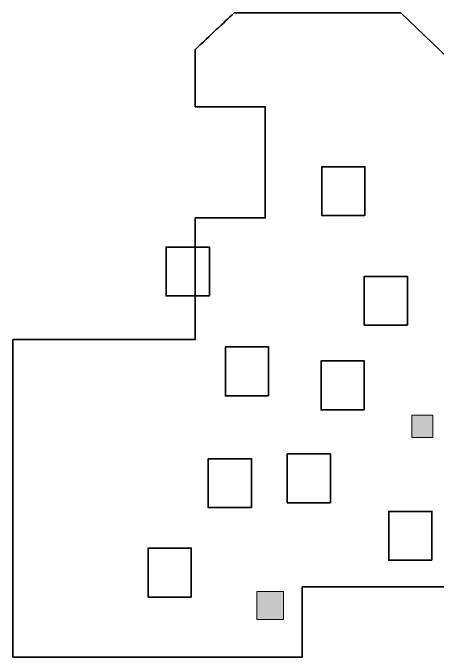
# Model space of a CAD drawing. Header units: inches. Extents: x 410 to 595, y 335 to 497.
# Drawn here: x 410 to 517, y 335 to 497.3 of the extents above; entities that cross this region are included whole.
import ezdxf

# ---------------------------------------------------------------- set-up
doc = ezdxf.new("R2010")
doc.units = ezdxf.units.IN
doc.header["$MEASUREMENT"] = 0
for name, color, linetype in [('Layer 4', 7, 'Continuous'), ('pillars', 7, 'Continuous'), ('racks', 7, 'Continuous')]:
    doc.layers.add(name, color=color, linetype=linetype)

# ---------------------------------------------------------------- blocks, each defined once
blk = doc.blocks.new('block 8')
at = {"layer": 'pillars', "lineweight": 0}
blk.add_lwpolyline([(478.22, 344.51), (471.53, 344.51), (471.53, 351.56), (478.22, 351.56), (478.22, 344.51)], dxfattribs=at)
blk = doc.blocks.new('block 7')
at = {"layer": 'pillars'}
blk.add_blockref('block 8', (0, 0), dxfattribs=at)
blk = doc.blocks.new('block 10')
at = {"layer": 'pillars', "lineweight": 0}
blk.add_lwpolyline([(478.22, 344.51), (471.53, 344.51), (471.53, 351.56), (478.22, 351.56), (478.22, 344.51)], dxfattribs=at)
blk = doc.blocks.new('block 11')
at = {"layer": 'pillars', "true_color": 0x231f20}
h = blk.add_hatch(color=250, dxfattribs=at)
h.dxf.hatch_style = 2
h.paths.add_polyline_path([(478.22, 344.51), (471.53, 344.51), (471.53, 351.56), (478.22, 351.56)])
at = {"layer": 'pillars', "lineweight": 0}
blk.add_lwpolyline([(478.22, 344.51), (471.53, 344.51), (471.53, 351.56), (478.22, 351.56), (478.22, 344.51), (478.22, 344.51)], dxfattribs=at)
blk = doc.blocks.new('block 9')
at = {"layer": 'pillars'}
for name in ['block 10', 'block 11']:
    blk.add_blockref(name, (0, 0), dxfattribs=at)
blk = doc.blocks.new('block 13')
at = {"layer": 'pillars', "lineweight": 0}
blk.add_lwpolyline([(515.94, 395.97), (510.65, 395.97), (510.65, 390.33), (515.94, 390.33), (515.94, 395.97)], dxfattribs=at)
blk = doc.blocks.new('block 12')
at = {"layer": 'pillars'}
blk.add_blockref('block 13', (0, 0), dxfattribs=at)
blk = doc.blocks.new('block 15')
at = {"layer": 'pillars', "lineweight": 0}
blk.add_lwpolyline([(515.94, 395.97), (510.65, 395.97), (510.65, 390.33), (515.94, 390.33), (515.94, 395.97)], dxfattribs=at)
blk = doc.blocks.new('block 16')
at = {"layer": 'pillars', "true_color": 0x231f20}
h = blk.add_hatch(color=250, dxfattribs=at)
h.dxf.hatch_style = 2
h.paths.add_polyline_path([(515.94, 395.97), (510.65, 395.97), (510.65, 390.33), (515.94, 390.33)])
at = {"layer": 'pillars', "lineweight": 0}
blk.add_lwpolyline([(515.94, 395.97), (510.65, 395.97), (510.65, 390.33), (515.94, 390.33), (515.94, 395.97), (515.94, 395.97)], dxfattribs=at)
blk = doc.blocks.new('block 14')
at = {"layer": 'pillars'}
for name in ['block 15', 'block 16']:
    blk.add_blockref(name, (0, 0), dxfattribs=at)
blk = doc.blocks.new('block 21')
at = {"layer": 'racks', "color": 250, "lineweight": 35, "true_color": 0x221e1f}
blk.add_lwpolyline([(490.1, 373.9), (479.2, 373.9), (479.2, 386.22), (490.1, 386.22), (490.1, 373.9)], dxfattribs=at)
blk = doc.blocks.new('block 20')
at = {"layer": 'racks'}
blk.add_blockref('block 21', (0, 0), dxfattribs=at)
blk = doc.blocks.new('block 19')
at = {"layer": 'racks'}
blk.add_blockref('block 20', (0, 0), dxfattribs=at)
blk = doc.blocks.new('block 18')
at = {"layer": 'racks'}
blk.add_blockref('block 19', (0, 0), dxfattribs=at)
blk = doc.blocks.new('block 17')
at = {"layer": 'racks'}
blk.add_blockref('block 18', (0, 0), dxfattribs=at)
blk = doc.blocks.new('block 31')
at = {"layer": 'racks', "color": 250, "lineweight": 35, "true_color": 0x221e1f}
blk.add_lwpolyline([(459.55, 426.02), (448.65, 426.02), (448.65, 438.34), (459.55, 438.34), (459.55, 426.02)], dxfattribs=at)
blk = doc.blocks.new('block 30')
at = {"layer": 'racks'}
blk.add_blockref('block 31', (0, 0), dxfattribs=at)
blk = doc.blocks.new('block 29')
at = {"layer": 'racks'}
blk.add_blockref('block 30', (0, 0), dxfattribs=at)
blk = doc.blocks.new('block 28')
at = {"layer": 'racks'}
blk.add_blockref('block 29', (0, 0), dxfattribs=at)
blk = doc.blocks.new('block 27')
at = {"layer": 'racks'}
blk.add_blockref('block 28', (0, 0), dxfattribs=at)
blk = doc.blocks.new('block 36')
at = {"layer": 'racks', "color": 250, "lineweight": 35, "true_color": 0x221e1f}
blk.add_lwpolyline([(474.49, 400.83), (463.59, 400.83), (463.59, 413.16), (474.49, 413.16), (474.49, 400.83)], dxfattribs=at)
blk = doc.blocks.new('block 35')
at = {"layer": 'racks'}
blk.add_blockref('block 36', (0, 0), dxfattribs=at)
blk = doc.blocks.new('block 34')
at = {"layer": 'racks'}
blk.add_blockref('block 35', (0, 0), dxfattribs=at)
blk = doc.blocks.new('block 33')
at = {"layer": 'racks'}
blk.add_blockref('block 34', (0, 0), dxfattribs=at)
blk = doc.blocks.new('block 32')
at = {"layer": 'racks'}
blk.add_blockref('block 33', (0, 0), dxfattribs=at)
blk = doc.blocks.new('block 41')
at = {"layer": 'racks', "color": 250, "lineweight": 35, "true_color": 0x221e1f}
blk.add_lwpolyline([(498.62, 397.3), (487.72, 397.3), (487.72, 409.62), (498.62, 409.62), (498.62, 397.3)], dxfattribs=at)
blk = doc.blocks.new('block 40')
at = {"layer": 'racks'}
blk.add_blockref('block 41', (0, 0), dxfattribs=at)
blk = doc.blocks.new('block 39')
at = {"layer": 'racks'}
blk.add_blockref('block 40', (0, 0), dxfattribs=at)
blk = doc.blocks.new('block 38')
at = {"layer": 'racks'}
blk.add_blockref('block 39', (0, 0), dxfattribs=at)
blk = doc.blocks.new('block 37')
at = {"layer": 'racks'}
blk.add_blockref('block 38', (0, 0), dxfattribs=at)
blk = doc.blocks.new('block 46')
at = {"layer": 'racks', "color": 250, "lineweight": 35, "true_color": 0x221e1f}
blk.add_lwpolyline([(470.19, 372.66), (459.29, 372.66), (459.29, 384.98), (470.19, 384.98), (470.19, 372.66)], dxfattribs=at)
blk = doc.blocks.new('block 45')
at = {"layer": 'racks'}
blk.add_blockref('block 46', (0, 0), dxfattribs=at)
blk = doc.blocks.new('block 44')
at = {"layer": 'racks'}
blk.add_blockref('block 45', (0, 0), dxfattribs=at)
blk = doc.blocks.new('block 43')
at = {"layer": 'racks'}
blk.add_blockref('block 44', (0, 0), dxfattribs=at)
blk = doc.blocks.new('block 42')
at = {"layer": 'racks'}
blk.add_blockref('block 43', (0, 0), dxfattribs=at)
blk = doc.blocks.new('block 51')
at = {"layer": 'racks', "color": 250, "lineweight": 35, "true_color": 0x221e1f}
blk.add_lwpolyline([(515.68, 359.39), (504.78, 359.39), (504.78, 371.71), (515.68, 371.71), (515.68, 359.39)], dxfattribs=at)
blk = doc.blocks.new('block 50')
at = {"layer": 'racks'}
blk.add_blockref('block 51', (0, 0), dxfattribs=at)
blk = doc.blocks.new('block 49')
at = {"layer": 'racks'}
blk.add_blockref('block 50', (0, 0), dxfattribs=at)
blk = doc.blocks.new('block 48')
at = {"layer": 'racks'}
blk.add_blockref('block 49', (0, 0), dxfattribs=at)
blk = doc.blocks.new('block 47')
at = {"layer": 'racks'}
blk.add_blockref('block 48', (0, 0), dxfattribs=at)
blk = doc.blocks.new('block 66')
at = {"layer": 'racks', "color": 250, "lineweight": 35, "true_color": 0x221e1f}
blk.add_lwpolyline([(498.78, 446.25), (487.89, 446.25), (487.89, 458.57), (498.78, 458.57), (498.78, 446.25)], dxfattribs=at)
blk = doc.blocks.new('block 65')
at = {"layer": 'racks'}
blk.add_blockref('block 66', (0, 0), dxfattribs=at)
blk = doc.blocks.new('block 64')
at = {"layer": 'racks'}
blk.add_blockref('block 65', (0, 0), dxfattribs=at)
blk = doc.blocks.new('block 63')
at = {"layer": 'racks'}
blk.add_blockref('block 64', (0, 0), dxfattribs=at)
blk = doc.blocks.new('block 62')
at = {"layer": 'racks'}
blk.add_blockref('block 63', (0, 0), dxfattribs=at)
blk = doc.blocks.new('block 71')
at = {"layer": 'racks', "color": 250, "lineweight": 35, "true_color": 0x221e1f}
blk.add_lwpolyline([(509.52, 418.62), (498.62, 418.62), (498.62, 430.94), (509.52, 430.94), (509.52, 418.62)], dxfattribs=at)
blk = doc.blocks.new('block 70')
at = {"layer": 'racks'}
blk.add_blockref('block 71', (0, 0), dxfattribs=at)
blk = doc.blocks.new('block 69')
at = {"layer": 'racks'}
blk.add_blockref('block 70', (0, 0), dxfattribs=at)
blk = doc.blocks.new('block 68')
at = {"layer": 'racks'}
blk.add_blockref('block 69', (0, 0), dxfattribs=at)
blk = doc.blocks.new('block 67')
at = {"layer": 'racks'}
blk.add_blockref('block 68', (0, 0), dxfattribs=at)
blk = doc.blocks.new('block 76')
at = {"layer": 'racks', "color": 250, "lineweight": 35, "true_color": 0x221e1f}
blk.add_lwpolyline([(455, 350.14), (444.1, 350.14), (444.1, 362.46), (455, 362.46), (455, 350.14)], dxfattribs=at)
blk = doc.blocks.new('block 75')
at = {"layer": 'racks'}
blk.add_blockref('block 76', (0, 0), dxfattribs=at)
blk = doc.blocks.new('block 74')
at = {"layer": 'racks'}
blk.add_blockref('block 75', (0, 0), dxfattribs=at)
blk = doc.blocks.new('block 73')
at = {"layer": 'racks'}
blk.add_blockref('block 74', (0, 0), dxfattribs=at)
blk = doc.blocks.new('block 72')
at = {"layer": 'racks'}
blk.add_blockref('block 73', (0, 0), dxfattribs=at)

msp = doc.modelspace()

# ---------------------------------------------------------------- linework, layer by layer
at = {"layer": 'Layer 4', "color": 7, "lineweight": 35, "true_color": 0xffffff}
msp.add_open_spline([(531.67, 415), (531.67, 415), (531.67, 474.61), (531.67, 474.61), (531.67, 474.61), (507.86, 497.33), (507.86, 497.33), (507.86, 497.33), (465.8, 497.33), (465.8, 497.33), (463.07, 494.76), (459.83, 491.71), (456, 488.1), (456, 488.1), (456, 473.67), (456, 473.67), (456, 473.67), (473.67, 473.67), (473.67, 473.67), (473.67, 473.67), (473.67, 445.67), (473.67, 445.67), (473.67, 445.67), (456, 445.67), (456, 445.67), (456, 445.67), (456, 415), (456, 415), (456, 415), (410, 415), (410, 415), (410, 415), (410, 335), (410, 335), (410, 335), (483, 335), (483, 335), (483, 335), (483, 352.67), (483, 352.67), (483, 352.67), (532, 352.67), (532, 352.67), (532, 352.67), (532, 335), (532, 335), (532, 335), (595.33, 335), (595.33, 335), (595.33, 335), (595.33, 415), (595.33, 415), (595.33, 415), (531.67, 415), (531.67, 415)], degree=3, knots=[0, 0, 0, 0, 1, 1, 1, 2, 2, 2, 3, 3, 3, 4, 4, 4, 5, 5, 5, 6, 6, 6, 7, 7, 7, 8, 8, 8, 9, 9, 9, 10, 10, 10, 11, 11, 11, 12, 12, 12, 13, 13, 13, 14, 14, 14, 15, 15, 15, 16, 16, 16, 17, 17, 17, 18, 18, 18, 18], dxfattribs=at)

# ---------------------------------------------------------------- block references
at = {"layer": 'pillars'}
for name in ['block 12', 'block 14', 'block 7', 'block 9']:
    msp.add_blockref(name, (0, 0), dxfattribs=at)
at = {"layer": 'racks'}
for name in ['block 62', 'block 27', 'block 67', 'block 32', 'block 37', 'block 42', 'block 17', 'block 47', 'block 72']:
    msp.add_blockref(name, (0, 0), dxfattribs=at)

doc.saveas('drawing.dxf')
